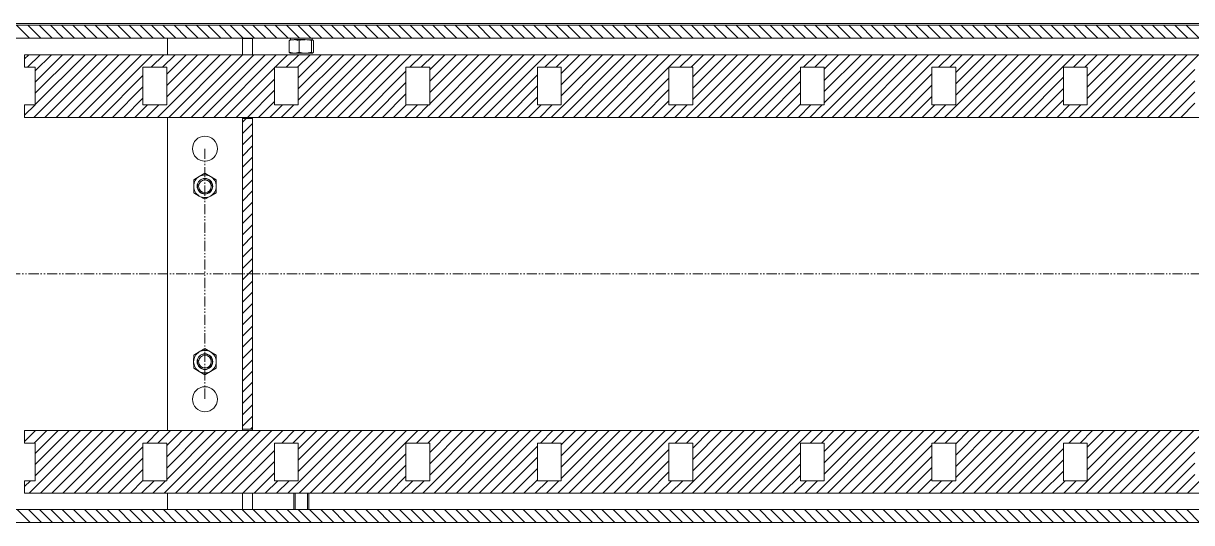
# Model space of a CAD drawing. Header units: millimetres. Extents: x 2179 to 44859, y 3478 to 159868.
# Drawn here: x 33066 to 33999, y 149225 to 149623 of the extents above; entities that cross this region are included whole.
import ezdxf

# ---------------------------------------------------------------- set-up
doc = ezdxf.new("R2010")
doc.units = ezdxf.units.MM
doc.linetypes.add('IMPORT-PHANTOM2', pattern=[14.732, 8.128, -1.524, 1.016, -1.524, 1.016, -1.524])
for name, color, linetype, lineweight in [('0-1', 7, 'IMPORT-PHANTOM2', 9), ('0-2', 7, 'Continuous', 9), ('2966-1_navrh dispozice stroju-HK_dwg-1', 7, 'Continuous', 9)]:
    doc.layers.add(name, color=color, linetype=linetype, lineweight=lineweight)

# ---------------------------------------------------------------- blocks, each defined once
blk = doc.blocks.new('2966-1_navrh dispozice stroju-HK_dwg__X1575-903150-1NP _ stroje - KOTVÍCÍ BODY')
at = {"layer": '0-2'}
for p, q in [((-26196.78, 17846.93), (-26186.43, 17857.28)), ((-26196.78, 17837.95), (-26186.43, 17848.3)), ((-26196.78, 17828.97), (-26186.43, 17839.32)), ((-26196.78, 17819.99), (-26186.43, 17830.34)), ((-26196.78, 17811.01), (-26186.43, 17821.36)), ((-26196.78, 17802.03), (-26186.43, 17812.38)), ((-26196.78, 17793.05), (-26186.43, 17803.4)), ((-26196.78, 17784.07), (-26186.43, 17794.42)), ((-26196.78, 17775.09), (-26186.43, 17785.44)), ((-26196.78, 17766.11), (-26186.43, 17776.46)), ((-26196.78, 17757.13), (-26186.43, 17767.48)), ((-26196.78, 17748.15), (-26186.43, 17758.5)), ((-26196.78, 17739.17), (-26186.43, 17749.52)), ((-26196.78, 17730.19), (-26186.43, 17740.54)), ((-26196.78, 17721.21), (-26186.43, 17731.56)), ((-26196.78, 17712.23), (-26186.43, 17722.58)), ((-26196.78, 17703.25), (-26186.43, 17713.6)), ((-26196.78, 17694.27), (-26186.43, 17704.62)), ((-26196.78, 17685.29), (-26186.43, 17695.64)), ((-26196.78, 17676.31), (-26186.43, 17686.66)), ((-26196.78, 17667.33), (-26186.43, 17677.68)), ((-26196.78, 17658.35), (-26186.43, 17668.7)), ((-26196.78, 17649.37), (-26186.43, 17659.72)), ((-26196.78, 17640.39), (-26186.43, 17650.74)), ((-26196.78, 17631.41), (-26186.43, 17641.76)), ((-26196.78, 17622.43), (-26186.43, 17632.78)), ((-26196.78, 17613.44), (-26186.43, 17623.79)), ((-26196.78, 17604.46), (-26186.43, 17614.81)), ((-26196.78, 17595.48), (-26186.43, 17605.83)), ((-26196.78, 17586.5), (-26186.43, 17596.85)), ((-26196.78, 17577.52), (-26186.43, 17587.87)), ((-26196.78, 17568.54), (-26186.43, 17578.89)), ((-26196.78, 17559.56), (-26186.43, 17569.91)), ((-26196.78, 17550.58), (-26186.43, 17560.93)), ((-26196.78, 17541.6), (-26186.43, 17551.95)), ((-26196.78, 17532.62), (-26186.43, 17542.97)), ((-26196.78, 17523.64), (-26186.43, 17533.99)), ((-26196.78, 17514.66), (-26186.43, 17525.01)), ((-26196.78, 17505.68), (-26186.43, 17516.03)), ((-26196.78, 17496.7), (-26186.43, 17507.05)), ((-26196.78, 17487.72), (-26186.43, 17498.07)), ((-26196.78, 17478.74), (-26186.43, 17489.09)), ((-26196.78, 17469.76), (-26186.43, 17480.11)), ((-26196.78, 17460.78), (-26186.43, 17471.13)), ((-26196.78, 17451.8), (-26186.43, 17462.15)), ((-26196.78, 17442.82), (-26186.43, 17453.17)), ((-26196.78, 17433.84), (-26186.43, 17444.19)), ((-26196.78, 17424.86), (-26186.43, 17435.21)), ((-26196.78, 17415.88), (-26186.43, 17426.23)), ((-26196.78, 17406.9), (-26186.43, 17417.25)), ((-26196.78, 17397.92), (-26186.43, 17408.27)), ((-26196.78, 17388.94), (-26186.43, 17399.29)), ((-26196.78, 17379.96), (-26186.43, 17390.31)), ((-26196.78, 17370.98), (-26186.43, 17381.33)), ((-26196.78, 17362), (-26186.43, 17372.35)), ((-26196.78, 17353.02), (-26186.43, 17363.37)), ((-26196.78, 17344.04), (-26186.43, 17354.39)), ((-26196.78, 17335.06), (-26186.43, 17345.41)), ((-26196.78, 17326.08), (-26186.43, 17336.43)), ((-26196.78, 17317.1), (-26186.43, 17327.45)), ((-26196.78, 17308.12), (-26186.43, 17318.47)), ((-26196.78, 17299.14), (-26186.43, 17309.49)), ((-26196.78, 17290.16), (-26186.43, 17300.51)), ((-26196.78, 17281.18), (-26186.43, 17291.53)), ((-26196.78, 17272.2), (-26186.43, 17282.55)), ((-26196.78, 17263.21), (-26186.43, 17273.56)), ((-26196.78, 17254.23), (-26186.43, 17264.58)), ((-26196.78, 17245.25), (-26186.43, 17255.6)), ((-26196.78, 17236.27), (-26186.43, 17246.62)), ((-26196.78, 17227.29), (-26186.43, 17237.64)), ((-26196.78, 17218.31), (-26186.43, 17228.66)), ((-26196.78, 17209.33), (-26186.43, 17219.68)), ((-26196.78, 17200.35), (-26186.43, 17210.7)), ((-26196.78, 17191.37), (-26186.43, 17201.72)), ((-26196.78, 17182.39), (-26186.43, 17192.74)), ((-26196.78, 17173.41), (-26186.43, 17183.76)), ((-26196.78, 17164.43), (-26186.43, 17174.78)), ((-26196.78, 17155.45), (-26186.43, 17165.8)), ((-26196.78, 17146.47), (-26186.43, 17156.82)), ((-26196.78, 17137.49), (-26186.43, 17147.84)), ((-26196.78, 17128.51), (-26186.43, 17138.86)), ((-26196.78, 17119.53), (-26186.43, 17129.88)), ((-26196.78, 17110.55), (-26186.43, 17120.9)), ((-26196.78, 17101.57), (-26186.43, 17111.92)), ((-26196.78, 17092.59), (-26186.43, 17102.94)), ((-26196.78, 17083.61), (-26186.43, 17093.96)), ((-26196.78, 17074.63), (-26186.43, 17084.98)), ((-26196.78, 17065.65), (-26186.43, 17076)), ((-26196.78, 17056.67), (-26186.43, 17067.02)), ((-26196.78, 17047.69), (-26186.43, 17058.04)), ((-26196.78, 17038.71), (-26186.43, 17049.06)), ((-26196.78, 17029.73), (-26186.43, 17040.08)), ((-26196.78, 17020.75), (-26186.43, 17031.1)), ((-26196.78, 17011.77), (-26186.43, 17022.12)), ((-26196.78, 17002.79), (-26186.43, 17013.14)), ((-26196.78, 16993.81), (-26186.43, 17004.16)), ((-26196.78, 16984.83), (-26186.43, 16995.18)), ((-26196.78, 16975.85), (-26186.43, 16986.2)), ((-26196.78, 16966.87), (-26186.43, 16977.22)), ((-26196.78, 16957.89), (-26186.43, 16968.24)), ((-26196.78, 16948.91), (-26186.43, 16959.26)), ((-26196.78, 16939.93), (-26186.43, 16950.28)), ((-26196.78, 16930.95), (-26186.43, 16941.3)), ((-26196.78, 16921.97), (-26186.43, 16932.32)), ((-26196.78, 16912.98), (-26186.43, 16923.33))]:
    blk.add_line(p, q, dxfattribs=at)
blk = doc.blocks.new('2966-1_navrh dispozice stroju-HK_dwg__X1576-903151-1NP _ stroje - KOTVÍCÍ BODY')
at = {"layer": '0-2'}
for p, q in [((-26583.37, 17846.5), (-26573.02, 17856.85)), ((-26583.37, 17837.52), (-26573.02, 17847.87)), ((-26583.37, 17828.53), (-26573.02, 17838.88)), ((-26583.37, 17819.55), (-26573.02, 17829.9)), ((-26583.37, 17810.57), (-26573.02, 17820.92)), ((-26583.37, 17801.59), (-26573.02, 17811.94)), ((-26583.37, 17792.61), (-26573.02, 17802.96)), ((-26583.37, 17783.63), (-26573.02, 17793.98)), ((-26583.37, 17774.65), (-26573.02, 17785)), ((-26583.37, 17765.67), (-26573.02, 17776.02)), ((-26583.37, 17756.69), (-26573.02, 17767.04)), ((-26583.37, 17747.71), (-26573.02, 17758.06)), ((-26583.37, 17738.73), (-26573.02, 17749.08)), ((-26583.37, 17729.75), (-26573.02, 17740.1)), ((-26583.37, 17720.77), (-26573.02, 17731.12)), ((-26583.37, 17711.79), (-26573.02, 17722.14)), ((-26583.37, 17702.81), (-26573.02, 17713.16)), ((-26583.37, 17693.83), (-26573.02, 17704.18)), ((-26583.37, 17684.85), (-26573.02, 17695.2)), ((-26583.37, 17675.87), (-26573.02, 17686.22)), ((-26583.37, 17666.89), (-26573.02, 17677.24)), ((-26583.37, 17657.91), (-26573.02, 17668.26)), ((-26583.37, 17648.93), (-26573.02, 17659.28)), ((-26583.37, 17639.95), (-26573.02, 17650.3)), ((-26583.37, 17630.97), (-26573.02, 17641.32)), ((-26583.37, 17621.99), (-26573.02, 17632.34)), ((-26583.37, 17613.01), (-26573.02, 17623.36)), ((-26583.37, 17604.03), (-26573.02, 17614.38)), ((-26583.37, 17595.05), (-26573.02, 17605.4)), ((-26583.37, 17586.07), (-26573.02, 17596.42)), ((-26583.37, 17577.09), (-26573.02, 17587.44)), ((-26583.37, 17568.11), (-26573.02, 17578.46)), ((-26583.37, 17559.13), (-26573.02, 17569.48)), ((-26583.37, 17550.15), (-26573.02, 17560.5)), ((-26583.37, 17541.17), (-26573.02, 17551.52)), ((-26583.37, 17532.19), (-26573.02, 17542.54)), ((-26583.37, 17523.21), (-26573.02, 17533.56)), ((-26583.37, 17514.23), (-26573.02, 17524.58)), ((-26583.37, 17505.25), (-26573.02, 17515.6)), ((-26583.37, 17496.27), (-26573.02, 17506.62)), ((-26583.37, 17487.29), (-26573.02, 17497.64)), ((-26583.37, 17478.3), (-26573.02, 17488.65)), ((-26583.37, 17469.32), (-26573.02, 17479.67)), ((-26583.37, 17460.34), (-26573.02, 17470.69)), ((-26583.37, 17451.36), (-26573.02, 17461.71)), ((-26583.37, 17442.38), (-26573.02, 17452.73)), ((-26583.37, 17433.4), (-26573.02, 17443.75)), ((-26583.37, 17424.42), (-26573.02, 17434.77)), ((-26583.37, 17415.44), (-26573.02, 17425.79)), ((-26583.37, 17406.46), (-26573.02, 17416.81)), ((-26583.37, 17397.48), (-26573.02, 17407.83)), ((-26583.37, 17388.5), (-26573.02, 17398.85)), ((-26583.37, 17379.52), (-26573.02, 17389.87)), ((-26583.37, 17370.54), (-26573.02, 17380.89)), ((-26583.37, 17361.56), (-26573.02, 17371.91)), ((-26583.37, 17352.58), (-26573.02, 17362.93)), ((-26583.37, 17343.6), (-26573.02, 17353.95)), ((-26583.37, 17334.62), (-26573.02, 17344.97)), ((-26583.37, 17325.64), (-26573.02, 17335.99)), ((-26583.37, 17316.66), (-26573.02, 17327.01)), ((-26583.37, 17307.68), (-26573.02, 17318.03)), ((-26583.37, 17298.7), (-26573.02, 17309.05)), ((-26583.37, 17289.72), (-26573.02, 17300.07)), ((-26583.37, 17280.74), (-26573.02, 17291.09)), ((-26583.37, 17271.76), (-26573.02, 17282.11)), ((-26583.37, 17262.78), (-26573.02, 17273.13)), ((-26583.37, 17253.8), (-26573.02, 17264.15)), ((-26583.37, 17244.82), (-26573.02, 17255.17)), ((-26583.37, 17235.84), (-26573.02, 17246.19)), ((-26583.37, 17226.86), (-26573.02, 17237.21)), ((-26583.37, 17217.88), (-26573.02, 17228.23)), ((-26583.37, 17208.9), (-26573.02, 17219.25)), ((-26583.37, 17199.92), (-26573.02, 17210.27)), ((-26583.37, 17190.94), (-26573.02, 17201.29)), ((-26583.37, 17181.96), (-26573.02, 17192.31)), ((-26583.37, 17172.98), (-26573.02, 17183.33)), ((-26583.37, 17164), (-26573.02, 17174.35)), ((-26583.37, 17155.02), (-26573.02, 17165.37)), ((-26583.37, 17146.04), (-26573.02, 17156.39)), ((-26583.37, 17137.06), (-26573.02, 17147.41)), ((-26583.37, 17128.07), (-26573.02, 17138.42)), ((-26583.37, 17119.09), (-26573.02, 17129.44)), ((-26583.37, 17110.11), (-26573.02, 17120.46)), ((-26583.37, 17101.13), (-26573.02, 17111.48)), ((-26583.37, 17092.15), (-26573.02, 17102.5)), ((-26583.37, 17083.17), (-26573.02, 17093.52)), ((-26583.37, 17074.19), (-26573.02, 17084.54)), ((-26583.37, 17065.21), (-26573.02, 17075.56)), ((-26583.37, 17056.23), (-26573.02, 17066.58)), ((-26583.37, 17047.25), (-26573.02, 17057.6)), ((-26583.37, 17038.27), (-26573.02, 17048.62)), ((-26583.37, 17029.29), (-26573.02, 17039.64)), ((-26583.37, 17020.31), (-26573.02, 17030.66)), ((-26583.37, 17011.33), (-26573.02, 17021.68)), ((-26583.37, 17002.35), (-26573.02, 17012.7)), ((-26583.37, 16993.37), (-26573.02, 17003.72)), ((-26583.37, 16984.39), (-26573.02, 16994.74)), ((-26583.37, 16975.41), (-26573.02, 16985.76)), ((-26583.37, 16966.43), (-26573.02, 16976.78)), ((-26583.37, 16957.45), (-26573.02, 16967.8)), ((-26583.37, 16948.47), (-26573.02, 16958.82)), ((-26583.37, 16939.49), (-26573.02, 16949.84)), ((-26583.37, 16930.51), (-26573.02, 16940.86)), ((-26583.37, 16921.53), (-26573.02, 16931.88)), ((-26583.37, 16912.55), (-26573.02, 16922.9))]:
    blk.add_line(p, q, dxfattribs=at)
blk = doc.blocks.new('2966-1_navrh dispozice stroju-HK_dwg__X1580-903155-1NP _ stroje - KOTVÍCÍ BODY')
at = {"layer": '0-2'}
for p, q in [((-26497.01, 17092.95), (-26505.01, 17100.95)), ((-26488.03, 17092.95), (-26496.03, 17100.95)), ((-26479.05, 17092.95), (-26487.05, 17100.95)), ((-26470.07, 17092.95), (-26478.07, 17100.95)), ((-26461.08, 17092.95), (-26469.08, 17100.95)), ((-26452.1, 17092.95), (-26460.1, 17100.95)), ((-26443.12, 17092.95), (-26451.12, 17100.95)), ((-26434.14, 17092.95), (-26442.14, 17100.95)), ((-26425.16, 17092.95), (-26433.16, 17100.95)), ((-26416.18, 17092.95), (-26424.18, 17100.95)), ((-26407.2, 17092.95), (-26415.2, 17100.95)), ((-26398.22, 17092.95), (-26406.22, 17100.95)), ((-26389.24, 17092.95), (-26397.24, 17100.95)), ((-26380.26, 17092.95), (-26388.26, 17100.95)), ((-26371.28, 17092.95), (-26379.28, 17100.95)), ((-26362.3, 17092.95), (-26370.3, 17100.95)), ((-26353.32, 17092.95), (-26361.32, 17100.95)), ((-26344.34, 17092.95), (-26352.34, 17100.95)), ((-26335.36, 17092.95), (-26343.36, 17100.95)), ((-26326.38, 17092.95), (-26334.38, 17100.95)), ((-26317.4, 17092.95), (-26325.4, 17100.95)), ((-26308.42, 17092.95), (-26316.42, 17100.95)), ((-26299.44, 17092.95), (-26307.44, 17100.95)), ((-26290.46, 17092.95), (-26298.46, 17100.95)), ((-26281.48, 17092.95), (-26289.48, 17100.95)), ((-26272.5, 17092.95), (-26280.5, 17100.95)), ((-26263.52, 17092.95), (-26271.52, 17100.95)), ((-26260.9, 17099.31), (-26262.54, 17100.95)), ((-26505.99, 17092.95), (-26508.9, 17095.86))]:
    blk.add_line(p, q, dxfattribs=at)
blk = doc.blocks.new('2966-1_navrh dispozice stroju-HK_dwg__X1587-903162-1NP _ stroje - KOTVÍCÍ BODY')
at = {"layer": '0-2'}
for p, q in [((-26209.9, 17811.63), (-26259.9, 17861.63)), ((-26209.9, 17847.55), (-26219.9, 17857.55)), ((-26209.9, 17802.65), (-26259.9, 17852.65)), ((-26209.9, 17820.61), (-26242.74, 17853.45)), ((-26209.9, 17829.59), (-26233.76, 17853.45)), ((-26209.9, 17838.57), (-26224.78, 17853.45)), ((-26209.9, 17793.67), (-26259.9, 17843.67)), ((-26209.9, 17784.69), (-26259.9, 17834.69)), ((-26209.9, 17775.71), (-26259.9, 17825.71)), ((-26209.9, 17766.73), (-26259.9, 17816.73)), ((-26209.9, 17757.75), (-26259.9, 17807.75)), ((-26228.58, 17767.45), (-26259.9, 17798.77)), ((-26237.56, 17767.45), (-26259.9, 17789.79)), ((-26246.54, 17767.45), (-26259.9, 17780.81)), ((-26249.9, 17761.83), (-26259.9, 17771.83)), ((-26249.9, 17752.85), (-26259.9, 17762.85)), ((-26209.9, 17703.87), (-26259.9, 17753.87)), ((-26209.9, 17748.77), (-26219.9, 17758.77)), ((-26209.9, 17694.89), (-26259.9, 17744.89)), ((-26209.9, 17712.85), (-26245.5, 17748.45)), ((-26209.9, 17721.83), (-26236.52, 17748.45)), ((-26209.9, 17730.81), (-26227.54, 17748.45)), ((-26209.9, 17739.79), (-26219.9, 17749.79)), ((-26209.9, 17685.91), (-26259.9, 17735.91)), ((-26209.9, 17676.93), (-26259.9, 17726.93)), ((-26209.9, 17667.95), (-26259.9, 17717.95)), ((-26209.9, 17658.97), (-26259.9, 17708.97)), ((-26222.36, 17662.45), (-26259.9, 17699.99)), ((-26231.34, 17662.45), (-26259.9, 17691.01)), ((-26240.32, 17662.45), (-26259.9, 17682.03)), ((-26249.3, 17662.45), (-26259.9, 17673.04)), ((-26249.9, 17654.06), (-26259.9, 17664.06)), ((-26249.9, 17645.08), (-26259.9, 17655.08)), ((-26209.9, 17649.99), (-26219.9, 17659.99)), ((-26209.9, 17641.01), (-26219.9, 17651.01)), ((-26209.9, 17596.1), (-26259.9, 17646.1)), ((-26209.9, 17605.08), (-26248.26, 17643.45)), ((-26209.9, 17614.06), (-26239.28, 17643.45)), ((-26209.9, 17623.04), (-26230.3, 17643.45)), ((-26209.9, 17632.03), (-26221.32, 17643.45)), ((-26209.9, 17587.12), (-26259.9, 17637.12)), ((-26209.9, 17578.14), (-26259.9, 17628.14)), ((-26209.9, 17569.16), (-26259.9, 17619.16)), ((-26209.9, 17560.18), (-26259.9, 17610.18)), ((-26209.9, 17551.2), (-26259.9, 17601.2)), ((-26225.12, 17557.45), (-26259.9, 17592.22)), ((-26234.11, 17557.45), (-26259.9, 17583.24)), ((-26243.09, 17557.45), (-26259.9, 17574.26)), ((-26249.9, 17555.28), (-26259.9, 17565.28)), ((-26249.9, 17546.3), (-26259.9, 17556.3)), ((-26209.9, 17542.22), (-26219.9, 17552.22)), ((-26209.9, 17497.32), (-26259.9, 17547.32)), ((-26209.9, 17533.24), (-26219.9, 17543.24)), ((-26209.9, 17488.34), (-26259.9, 17538.34)), ((-26209.9, 17506.3), (-26242.05, 17538.45)), ((-26209.9, 17515.28), (-26233.07, 17538.45)), ((-26209.9, 17524.26), (-26224.09, 17538.45)), ((-26209.9, 17479.36), (-26259.9, 17529.36)), ((-26209.9, 17470.38), (-26259.9, 17520.38)), ((-26209.9, 17461.4), (-26259.9, 17511.4)), ((-26209.9, 17452.42), (-26259.9, 17502.42)), ((-26209.9, 17443.44), (-26259.9, 17493.44)), ((-26227.89, 17452.45), (-26259.9, 17484.46)), ((-26236.87, 17452.45), (-26259.9, 17475.48)), ((-26245.85, 17452.45), (-26259.9, 17466.5)), ((-26249.9, 17447.52), (-26259.9, 17457.52)), ((-26249.9, 17438.54), (-26259.9, 17448.54)), ((-26209.9, 17389.56), (-26259.9, 17439.56)), ((-26209.9, 17434.46), (-26219.9, 17444.46)), ((-26209.9, 17380.58), (-26259.9, 17430.58)), ((-26209.9, 17398.54), (-26244.81, 17433.45)), ((-26209.9, 17407.52), (-26235.83, 17433.45)), ((-26209.9, 17416.5), (-26226.85, 17433.45)), ((-26209.9, 17425.48), (-26219.9, 17435.48)), ((-26209.9, 17371.6), (-26259.9, 17421.6)), ((-26209.9, 17362.62), (-26259.9, 17412.62)), ((-26209.9, 17353.64), (-26259.9, 17403.64)), ((-26209.9, 17344.66), (-26259.9, 17394.66)), ((-26221.67, 17347.45), (-26259.9, 17385.68)), ((-26230.65, 17347.45), (-26259.9, 17376.7)), ((-26239.63, 17347.45), (-26259.9, 17367.72)), ((-26248.61, 17347.45), (-26259.9, 17358.74)), ((-26249.9, 17339.76), (-26259.9, 17349.76)), ((-26209.9, 17335.68), (-26219.9, 17345.68)), ((-26249.9, 17330.78), (-26259.9, 17340.78)), ((-26209.9, 17326.7), (-26219.9, 17336.7)), ((-26209.9, 17281.8), (-26259.9, 17331.8)), ((-26209.9, 17290.78), (-26247.57, 17328.45)), ((-26209.9, 17299.76), (-26238.59, 17328.45)), ((-26209.9, 17308.74), (-26229.61, 17328.45)), ((-26209.9, 17317.72), (-26220.63, 17328.45)), ((-26209.9, 17272.81), (-26259.9, 17322.81)), ((-26209.9, 17263.83), (-26259.9, 17313.83)), ((-26209.9, 17254.85), (-26259.9, 17304.85)), ((-26209.9, 17245.87), (-26259.9, 17295.87)), ((-26209.9, 17236.89), (-26259.9, 17286.89)), ((-26224.43, 17242.45), (-26259.9, 17277.91)), ((-26233.41, 17242.45), (-26259.9, 17268.93)), ((-26242.39, 17242.45), (-26259.9, 17259.95)), ((-26249.9, 17240.97), (-26259.9, 17250.97)), ((-26249.9, 17231.99), (-26259.9, 17241.99)), ((-26209.9, 17183.01), (-26259.9, 17233.01)), ((-26209.9, 17227.91), (-26219.9, 17237.91)), ((-26209.9, 17174.03), (-26259.9, 17224.03)), ((-26209.9, 17191.99), (-26241.35, 17223.45)), ((-26209.9, 17200.97), (-26232.37, 17223.45)), ((-26209.9, 17209.95), (-26223.39, 17223.45)), ((-26209.9, 17218.93), (-26219.9, 17228.93)), ((-26209.9, 17165.05), (-26259.9, 17215.05)), ((-26209.9, 17156.07), (-26259.9, 17206.07)), ((-26209.9, 17147.09), (-26259.9, 17197.09)), ((-26209.9, 17138.11), (-26259.9, 17188.11)), ((-26209.9, 17129.13), (-26259.9, 17179.13)), ((-26227.2, 17137.45), (-26259.9, 17170.15)), ((-26236.18, 17137.45), (-26259.9, 17161.17)), ((-26245.16, 17137.45), (-26259.9, 17152.19)), ((-26249.9, 17133.21), (-26259.9, 17143.21)), ((-26249.9, 17124.23), (-26259.9, 17134.23)), ((-26209.9, 17120.15), (-26219.9, 17130.15)), ((-26209.9, 17075.25), (-26259.9, 17125.25)), ((-26209.9, 17111.17), (-26219.9, 17121.17)), ((-26209.9, 17066.27), (-26259.9, 17116.27)), ((-26209.9, 17084.23), (-26244.12, 17118.45)), ((-26209.9, 17093.21), (-26235.14, 17118.45)), ((-26209.9, 17102.19), (-26226.16, 17118.45)), ((-26209.9, 17057.29), (-26259.9, 17107.29)), ((-26209.9, 17048.31), (-26259.9, 17098.31)), ((-26209.9, 17039.33), (-26259.9, 17089.33)), ((-26209.9, 17030.35), (-26259.9, 17080.35)), ((-26220.98, 17032.45), (-26259.9, 17071.37)), ((-26229.96, 17032.45), (-26259.9, 17062.39)), ((-26238.94, 17032.45), (-26259.9, 17053.41)), ((-26247.92, 17032.45), (-26259.9, 17044.43)), ((-26249.9, 17025.45), (-26259.9, 17035.45)), ((-26249.9, 17016.47), (-26259.9, 17026.47)), ((-26209.9, 17021.37), (-26219.9, 17031.37)), ((-26209.9, 16967.49), (-26259.9, 17017.49)), ((-26209.9, 17012.39), (-26219.9, 17022.39)), ((-26209.9, 16958.51), (-26259.9, 17008.51)), ((-26209.9, 16976.47), (-26246.88, 17013.45)), ((-26209.9, 16985.45), (-26237.9, 17013.45)), ((-26209.9, 16994.43), (-26228.92, 17013.45)), ((-26209.9, 17003.41), (-26219.94, 17013.45)), ((-26209.9, 16949.53), (-26259.9, 16999.53)), ((-26209.9, 16940.55), (-26259.9, 16990.55)), ((-26209.9, 16931.57), (-26259.9, 16981.57)), ((-26209.9, 16922.58), (-26259.9, 16972.58)), ((-26223.74, 16927.45), (-26259.9, 16963.6)), ((-26232.72, 16927.45), (-26259.9, 16954.62)), ((-26241.7, 16927.45), (-26259.9, 16945.64)), ((-26249.9, 16926.66), (-26259.9, 16936.66)), ((-26251.16, 16918.95), (-26259.9, 16927.68)), ((-26215.24, 16918.95), (-26219.9, 16923.6))]:
    blk.add_line(p, q, dxfattribs=at)
blk = doc.blocks.new('2966-1_navrh dispozice stroju-HK_dwg__X1589-903164-1NP _ stroje - KOTVÍCÍ BODY')
at = {"layer": '0-2'}
for p, q in [((-26509.9, 17806.3), (-26559.9, 17856.3)), ((-26509.9, 17797.32), (-26559.9, 17847.32)), ((-26509.9, 17815.28), (-26548.07, 17853.45)), ((-26509.9, 17824.26), (-26539.09, 17853.45)), ((-26509.9, 17833.24), (-26530.11, 17853.45)), ((-26509.9, 17842.22), (-26521.12, 17853.45)), ((-26509.9, 17788.34), (-26559.9, 17838.34)), ((-26509.9, 17779.36), (-26559.9, 17829.36)), ((-26509.9, 17770.38), (-26559.9, 17820.38)), ((-26509.9, 17761.4), (-26559.9, 17811.4)), ((-26524.93, 17767.45), (-26559.9, 17802.42)), ((-26533.91, 17767.45), (-26559.9, 17793.44)), ((-26542.89, 17767.45), (-26559.9, 17784.46)), ((-26549.9, 17765.48), (-26559.9, 17775.48)), ((-26549.9, 17756.5), (-26559.9, 17766.5)), ((-26509.9, 17707.52), (-26559.9, 17757.52)), ((-26509.9, 17752.42), (-26519.9, 17762.42)), ((-26509.9, 17698.54), (-26559.9, 17748.54)), ((-26509.9, 17716.5), (-26541.85, 17748.45)), ((-26509.9, 17725.48), (-26532.87, 17748.45)), ((-26509.9, 17734.46), (-26523.89, 17748.45)), ((-26509.9, 17743.44), (-26519.9, 17753.44)), ((-26509.9, 17689.56), (-26559.9, 17739.56)), ((-26509.9, 17680.58), (-26559.9, 17730.58)), ((-26509.9, 17671.6), (-26559.9, 17721.6)), ((-26509.9, 17662.62), (-26559.9, 17712.62)), ((-26509.9, 17653.64), (-26559.9, 17703.64)), ((-26527.69, 17662.45), (-26559.9, 17694.66)), ((-26536.67, 17662.45), (-26559.9, 17685.68)), ((-26545.65, 17662.45), (-26559.9, 17676.7)), ((-26549.9, 17657.72), (-26559.9, 17667.72)), ((-26549.9, 17648.74), (-26559.9, 17658.74)), ((-26509.9, 17644.66), (-26519.9, 17654.66)), ((-26509.9, 17599.76), (-26559.9, 17649.76)), ((-26509.9, 17608.74), (-26544.61, 17643.45)), ((-26509.9, 17617.72), (-26535.63, 17643.45)), ((-26509.9, 17626.7), (-26526.65, 17643.45)), ((-26509.9, 17635.68), (-26519.9, 17645.68)), ((-26509.9, 17590.78), (-26559.9, 17640.78)), ((-26509.9, 17581.8), (-26559.9, 17631.8)), ((-26509.9, 17572.81), (-26559.9, 17622.81)), ((-26509.9, 17563.83), (-26559.9, 17613.83)), ((-26509.9, 17554.85), (-26559.9, 17604.85)), ((-26521.47, 17557.45), (-26559.9, 17595.87)), ((-26530.45, 17557.45), (-26559.9, 17586.89)), ((-26539.43, 17557.45), (-26559.9, 17577.91)), ((-26548.41, 17557.45), (-26559.9, 17568.93)), ((-26549.9, 17549.95), (-26559.9, 17559.95)), ((-26549.9, 17540.97), (-26559.9, 17550.97)), ((-26509.9, 17545.87), (-26519.9, 17555.87)), ((-26509.9, 17491.99), (-26559.9, 17541.99)), ((-26509.9, 17536.89), (-26519.9, 17546.89)), ((-26509.9, 17483.01), (-26559.9, 17533.01)), ((-26509.9, 17500.97), (-26547.37, 17538.45)), ((-26509.9, 17509.95), (-26538.39, 17538.45)), ((-26509.9, 17518.93), (-26529.41, 17538.45)), ((-26509.9, 17527.91), (-26520.43, 17538.45)), ((-26509.9, 17474.03), (-26559.9, 17524.03)), ((-26509.9, 17465.05), (-26559.9, 17515.05)), ((-26509.9, 17456.07), (-26559.9, 17506.07)), ((-26509.9, 17447.09), (-26559.9, 17497.09)), ((-26524.24, 17452.45), (-26559.9, 17488.11)), ((-26533.22, 17452.45), (-26559.9, 17479.13)), ((-26542.2, 17452.45), (-26559.9, 17470.15)), ((-26549.9, 17451.17), (-26559.9, 17461.17)), ((-26549.9, 17442.19), (-26559.9, 17452.19)), ((-26509.9, 17438.11), (-26519.9, 17448.11)), ((-26509.9, 17393.21), (-26559.9, 17443.21)), ((-26509.9, 17429.13), (-26519.9, 17439.13)), ((-26509.9, 17384.23), (-26559.9, 17434.23)), ((-26509.9, 17402.19), (-26541.16, 17433.45)), ((-26509.9, 17411.17), (-26532.18, 17433.45)), ((-26509.9, 17420.15), (-26523.2, 17433.45)), ((-26509.9, 17375.25), (-26559.9, 17425.25)), ((-26509.9, 17366.27), (-26559.9, 17416.27)), ((-26509.9, 17357.29), (-26559.9, 17407.29)), ((-26509.9, 17348.31), (-26559.9, 17398.31)), ((-26509.9, 17339.33), (-26559.9, 17389.33)), ((-26527, 17347.45), (-26559.9, 17380.35)), ((-26535.98, 17347.45), (-26559.9, 17371.37)), ((-26544.96, 17347.45), (-26559.9, 17362.39)), ((-26549.9, 17343.41), (-26559.9, 17353.41)), ((-26549.9, 17334.43), (-26559.9, 17344.43)), ((-26509.9, 17285.45), (-26559.9, 17335.45)), ((-26509.9, 17330.35), (-26519.9, 17340.35)), ((-26509.9, 17276.47), (-26559.9, 17326.47)), ((-26509.9, 17294.43), (-26543.92, 17328.45)), ((-26509.9, 17303.41), (-26534.94, 17328.45)), ((-26509.9, 17312.39), (-26525.96, 17328.45)), ((-26509.9, 17321.37), (-26519.9, 17331.37)), ((-26509.9, 17267.49), (-26559.9, 17317.49)), ((-26509.9, 17258.51), (-26559.9, 17308.51)), ((-26509.9, 17249.53), (-26559.9, 17299.53)), ((-26509.9, 17240.55), (-26559.9, 17290.55)), ((-26520.78, 17242.45), (-26559.9, 17281.57)), ((-26529.76, 17242.45), (-26559.9, 17272.58)), ((-26538.74, 17242.45), (-26559.9, 17263.6)), ((-26547.72, 17242.45), (-26559.9, 17254.62)), ((-26549.9, 17235.64), (-26559.9, 17245.64)), ((-26509.9, 17231.57), (-26519.9, 17241.57)), ((-26549.9, 17226.66), (-26559.9, 17236.66)), ((-26509.9, 17222.58), (-26519.9, 17232.58)), ((-26509.9, 17177.68), (-26559.9, 17227.68)), ((-26509.9, 17186.66), (-26546.68, 17223.45)), ((-26509.9, 17195.64), (-26537.7, 17223.45)), ((-26509.9, 17204.62), (-26528.72, 17223.45)), ((-26509.9, 17213.6), (-26519.9, 17223.6)), ((-26509.9, 17168.7), (-26559.9, 17218.7)), ((-26509.9, 17159.72), (-26559.9, 17209.72)), ((-26509.9, 17150.74), (-26559.9, 17200.74)), ((-26509.9, 17141.76), (-26559.9, 17191.76)), ((-26509.9, 17132.78), (-26559.9, 17182.78)), ((-26523.55, 17137.45), (-26559.9, 17173.8)), ((-26532.53, 17137.45), (-26559.9, 17164.82)), ((-26541.51, 17137.45), (-26559.9, 17155.84)), ((-26549.9, 17136.86), (-26559.9, 17146.86)), ((-26549.9, 17127.88), (-26559.9, 17137.88)), ((-26549.9, 17118.9), (-26559.9, 17128.9)), ((-26509.9, 17123.8), (-26519.9, 17133.8)), ((-26509.9, 17069.92), (-26559.9, 17119.92)), ((-26509.9, 17114.82), (-26519.9, 17124.82)), ((-26509.9, 17060.94), (-26559.9, 17110.94)), ((-26509.9, 17078.9), (-26549.45, 17118.45)), ((-26509.9, 17087.88), (-26540.47, 17118.45)), ((-26509.9, 17096.86), (-26531.49, 17118.45)), ((-26509.9, 17105.84), (-26522.51, 17118.45)), ((-26509.9, 17051.96), (-26559.9, 17101.96)), ((-26509.9, 17042.98), (-26559.9, 17092.98)), ((-26509.9, 17034), (-26559.9, 17084)), ((-26509.9, 17025.02), (-26559.9, 17075.02)), ((-26526.31, 17032.45), (-26559.9, 17066.04)), ((-26535.29, 17032.45), (-26559.9, 17057.06)), ((-26544.27, 17032.45), (-26559.9, 17048.08)), ((-26549.9, 17029.1), (-26559.9, 17039.1)), ((-26549.9, 17020.12), (-26559.9, 17030.12)), ((-26509.9, 17016.04), (-26519.9, 17026.04)), ((-26509.9, 16971.14), (-26559.9, 17021.14)), ((-26509.9, 17007.06), (-26519.9, 17017.06)), ((-26509.9, 16962.16), (-26559.9, 17012.16)), ((-26509.9, 16980.12), (-26543.23, 17013.45)), ((-26509.9, 16989.1), (-26534.25, 17013.45)), ((-26509.9, 16998.08), (-26525.27, 17013.45)), ((-26509.9, 16953.18), (-26559.9, 17003.18)), ((-26509.9, 16944.2), (-26559.9, 16994.2)), ((-26509.9, 16935.22), (-26559.9, 16985.22)), ((-26509.9, 16926.24), (-26559.9, 16976.24)), ((-26520.09, 16927.45), (-26559.9, 16967.26)), ((-26529.07, 16927.45), (-26559.9, 16958.28)), ((-26538.05, 16927.45), (-26559.9, 16949.3)), ((-26547.03, 16927.45), (-26559.9, 16940.32)), ((-26549.9, 16921.34), (-26559.9, 16931.34)), ((-26511.59, 16918.95), (-26519.9, 16927.26)), ((-26556.49, 16918.95), (-26559.9, 16922.35))]:
    blk.add_line(p, q, dxfattribs=at)
blk = doc.blocks.new('2966-1_navrh dispozice stroju-HK_dwg-867852-1NP _ stroje - KOTVÍCÍ BODY')
at = {"layer": '0-1'}
for p, q in [((-13033.83, 29530.57), (-14683.48, 26786.21)), ((-13908.81, 28269.05), (-13737.4, 28166.01))]:
    blk.add_line(p, q, dxfattribs=at)
at = {"layer": '0-2'}
for p, q in [((-13304.16, 29469.05), (-14849.74, 26897.82)), ((-13939.28, 28387.24), (-13940.24, 28387.81)), ((-13949.1, 28373.07), (-13948.14, 28372.49)), ((-13953.52, 28340.26), (-13964.66, 28346.95)), ((-13910.66, 28314.5), (-13909.8, 28313.98)), ((-13913.93, 28307.12), (-13701.37, 28179.36)), ((-13999.79, 28288.73), (-13988.55, 28281.98)), ((-13945.69, 28256.22), (-13731.43, 28127.42)), ((-13630.91, 28197.59), (-13619.66, 28190.83)), ((-13619.11, 28191.75), (-13630.36, 28198.51)), ((-13636.54, 28188.22), (-13625.29, 28181.46)), ((-13635.98, 28189.14), (-13624.74, 28182.38)), ((-13657.66, 28153.08), (-13646.52, 28146.38)), ((-13688.57, 28101.66), (-13677.33, 28094.9))]:
    blk.add_line(p, q, dxfattribs=at)
at = {"layer": '0-2', "flags": 128}
for points in [[(-13302.85, 29468.26), (-14848.43, 26897.04), (-14839.56, 26891.7), (-13293.98, 29462.93)], [(-14508.22, 26692.54), (-12962.64, 29263.76), (-12971.51, 29269.09), (-14517.09, 26697.87)], [(-13611.36, 28890.06), (-13601.57, 28906.34), (-13575.86, 28890.89), (-13585.64, 28874.6)], [(-13665.45, 28800.07), (-13655.66, 28816.35), (-13629.95, 28800.9), (-13639.74, 28784.61)], [(-13354.23, 28735.5), (-13344.45, 28751.79), (-13318.73, 28736.33), (-13328.52, 28720.05)], [(-13719.55, 28710.07), (-13709.76, 28726.36), (-13684.05, 28710.9), (-13693.84, 28694.62)], [(-13408.33, 28645.51), (-13398.54, 28661.79), (-13372.83, 28646.34), (-13382.62, 28630.05)], [(-13773.64, 28620.08), (-13763.85, 28636.37), (-13738.14, 28620.91), (-13747.93, 28604.63)], [(-13462.43, 28555.52), (-13452.64, 28571.8), (-13426.92, 28556.34), (-13436.71, 28540.06)], [(-13827.74, 28530.09), (-13817.95, 28546.37), (-13792.24, 28530.92), (-13802.03, 28514.63)], [(-13516.52, 28465.52), (-13506.73, 28481.81), (-13481.02, 28466.35), (-13490.81, 28450.07)], [(-13881.83, 28440.1), (-13872.04, 28456.38), (-13846.33, 28440.92), (-13856.12, 28424.64)], [(-13570.62, 28375.53), (-13560.83, 28391.82), (-13535.11, 28376.36), (-13544.9, 28360.07)], [(-13935.93, 28350.1), (-13926.14, 28366.39), (-13900.43, 28350.93), (-13910.22, 28334.65)], [(-13624.71, 28285.54), (-13614.92, 28301.82), (-13589.21, 28286.37), (-13599, 28270.08)], [(-13990.02, 28260.11), (-13980.23, 28276.39), (-13954.52, 28260.94), (-13964.31, 28244.65)], [(-13892.19, 28248.56), (-13892.1, 28253.75), (-13892.01, 28258.95), (-13887.46, 28261.46), (-13882.92, 28263.98), (-13878.46, 28261.31), (-13874.01, 28258.63), (-13874.1, 28253.43), (-13874.19, 28248.24), (-13878.74, 28245.72), (-13883.28, 28243.2), (-13887.74, 28245.88)], [(-13678.81, 28195.55), (-13669.02, 28211.83), (-13643.31, 28196.37), (-13653.09, 28180.09)], [(-13772.2, 28176.43), (-13772.11, 28181.62), (-13772.02, 28186.82), (-13767.47, 28189.34), (-13762.93, 28191.86), (-13758.47, 28189.18), (-13754.02, 28186.5), (-13754.11, 28181.31), (-13754.2, 28176.11), (-13758.75, 28173.59), (-13763.29, 28171.07), (-13767.75, 28173.75)], [(-13732.9, 28105.55), (-13723.11, 28121.84), (-13697.4, 28106.38), (-13707.19, 28090.1)]]:
    blk.add_lwpolyline(points, close=True, dxfattribs=at)
for points in [[(-13345.5, 29377.22), (-13334.25, 29370.46), (-13291.4, 29344.7), (-14004.43, 28158.51), (-14013, 28163.66), (-14008.62, 28170.95), (-14034.33, 28186.4), (-14038.71, 28179.12), (-14047.28, 28184.27), (-13334.25, 29370.46)], [(-13291.4, 29344.7), (-13077.13, 29215.9), (-13034.28, 29190.14), (-13747.3, 28003.95), (-13755.87, 28009.1), (-13751.5, 28016.39), (-13777.21, 28031.84), (-13781.59, 28024.56), (-13790.16, 28029.71), (-13077.13, 29215.9)], [(-13946.69, 28374.91), (-13942.12, 28382.51), (-13939.14, 28387.46), (-13937.99, 28387.82), (-13930.11, 28383.08)], [(-13938.92, 28386.28), (-13931.04, 28381.54), (-13929.88, 28381.9), (-13932.86, 28376.94), (-13937.43, 28369.34), (-13939.09, 28366.59)], [(-13937.43, 28369.34), (-13940.17, 28366.35), (-13948.05, 28371.08), (-13948.34, 28372.15), (-13946.69, 28374.91), (-13943.95, 28377.91), (-13936.07, 28373.17)], [(-13964.66, 28346.95), (-13968.78, 28340.1), (-13968.88, 28340.16), (-13957.64, 28333.4)], [(-13914.78, 28307.64), (-13913.93, 28307.12), (-13909.8, 28313.98), (-13697.25, 28186.21)], [(-13696.39, 28185.7), (-13697.25, 28186.21), (-13701.37, 28179.36), (-13700.51, 28178.84)], [(-13646.52, 28146.38), (-13642.4, 28153.24), (-13642.3, 28153.18), (-13653.54, 28159.94)]]:
    blk.add_lwpolyline(points, dxfattribs=at)
at = {"layer": '0-2'}
for centre, radius in [((-13908.81, 28269.05), 10), ((-13883.1, 28253.59), 6.28), ((-13883.1, 28253.59), 5.05), ((-13763.11, 28181.46), 6.28), ((-13763.11, 28181.46), 5.05), ((-13737.4, 28166.01), 10)]:
    blk.add_circle(centre, radius, dxfattribs=at)
for centre, radius, start, end in [((-13928.13, 28374.29), 16.22, 149.56972, 167.11025), ((-13928.13, 28373.86), 16.45, 130.98836, 148.29023), ((-13947.06, 28385.24), 16.45, 329.68905, 346.99092), ((-13937.16, 28369.36), 11.02, 149.77951, 171.02484), ((-13946.95, 28374.89), 11.02, 329.77951, 351.02484), ((-13946.68, 28385.44), 16.22, 310.86903, 328.40956), ((-13883.1, 28253.59), 9, 118.98964, 178.98964), ((-13883.1, 28253.59), 6, 223.98964, 163.98964), ((-13883.1, 28253.59), 9, 58.98964, 118.98964), ((-13883.1, 28253.59), 9, 358.98964, 58.98964), ((-13883.1, 28253.59), 9, 178.98964, 238.98964), ((-13883.1, 28253.59), 9, 298.98964, 358.98964), ((-13883.1, 28253.59), 9, 238.98964, 298.98964), ((-13763.11, 28181.46), 9, 118.98964, 178.98964), ((-13763.11, 28181.46), 6, 223.98964, 163.98964), ((-13763.11, 28181.46), 9, 58.98964, 118.98964), ((-13763.11, 28181.46), 9, 358.98964, 58.98964), ((-13763.11, 28181.46), 9, 178.98964, 238.98964), ((-13763.11, 28181.46), 9, 298.98964, 358.98964), ((-13763.11, 28181.46), 9, 238.98964, 298.98964)]:
    blk.add_arc(centre, radius, start, end, dxfattribs=at)
for points in [[(-13939.14, 28387.46), (-13939.18, 28387.4), (-13939.21, 28387.29), (-13939.22, 28387.14), (-13939.2, 28387.02), (-13939.17, 28386.88), (-13939.13, 28386.74), (-13939.05, 28386.53), (-13938.97, 28386.38), (-13938.92, 28386.28)], [(-13929.88, 28381.9), (-13929.85, 28381.96), (-13929.81, 28382.06), (-13929.81, 28382.22), (-13929.82, 28382.34), (-13929.85, 28382.48), (-13929.9, 28382.62), (-13929.98, 28382.82), (-13930.05, 28382.98), (-13930.11, 28383.08)], [(-13939.02, 28366.7), (-13939.05, 28366.64), (-13939.13, 28366.56), (-13939.26, 28366.49), (-13939.38, 28366.44), (-13939.51, 28366.4), (-13939.66, 28366.38), (-13939.88, 28366.35), (-13940.05, 28366.35), (-13940.17, 28366.35)]]:
    blk.add_open_spline(points, degree=3, knots=[0, 0, 0, 0, 0.169034, 0.261115, 0.361103, 0.47023, 0.589043, 0.717612, 1, 1, 1, 1], dxfattribs=at)
at = {"rotation": 328.989640494807}
for name in ['2966-1_navrh dispozice stroju-HK_dwg__X1576-903151-1NP _ stroje - KOTVÍCÍ BODY', '2966-1_navrh dispozice stroju-HK_dwg__X1589-903164-1NP _ stroje - KOTVÍCÍ BODY', '2966-1_navrh dispozice stroju-HK_dwg__X1575-903150-1NP _ stroje - KOTVÍCÍ BODY', '2966-1_navrh dispozice stroju-HK_dwg__X1587-903162-1NP _ stroje - KOTVÍCÍ BODY', '2966-1_navrh dispozice stroju-HK_dwg__X1580-903155-1NP _ stroje - KOTVÍCÍ BODY']:
    blk.add_blockref(name, (0, 0), dxfattribs=at)

msp = doc.modelspace()

# ---------------------------------------------------------------- block references
at = {"layer": '2966-1_navrh dispozice stroju-HK_dwg-1', "rotation": 301.0103595051954}
msp.add_blockref('2966-1_navrh dispozice stroju-HK_dwg-867852-1NP _ stroje - KOTVÍCÍ BODY', (16148.33, 123038.47), dxfattribs=at)

doc.saveas('drawing.dxf')
